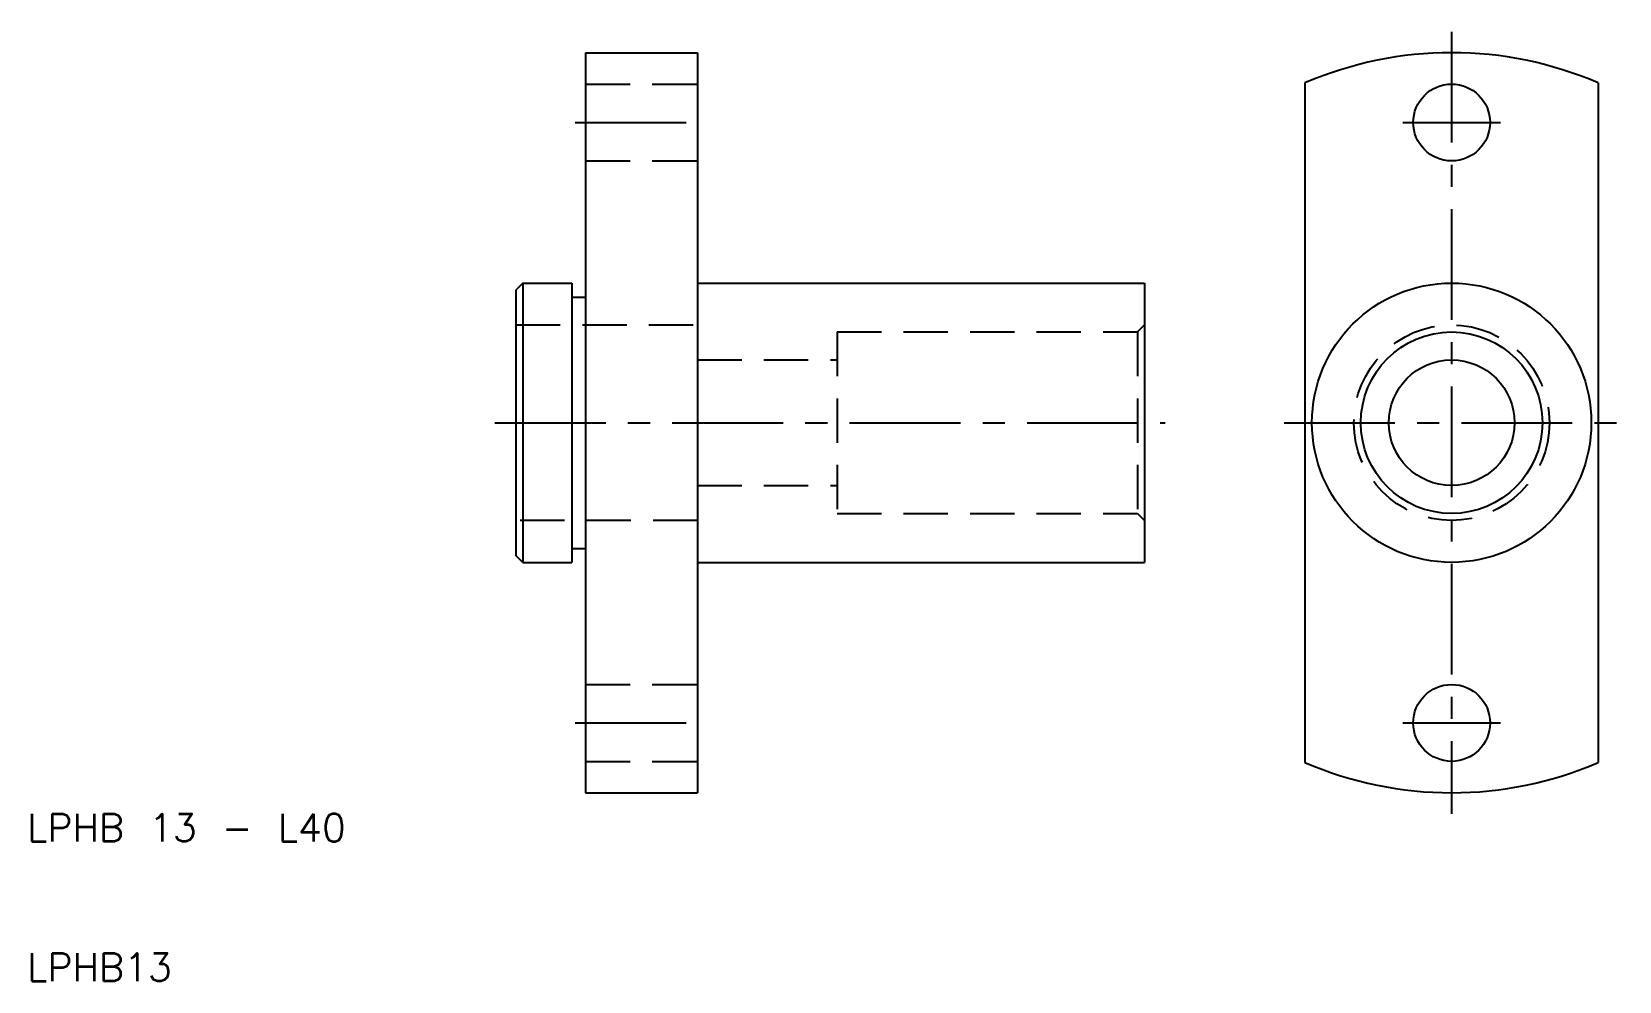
# Model space of a CAD drawing. Extents: x 10 to 124, y 10 to 78.
import ezdxf

# ---------------------------------------------------------------- set-up
doc = ezdxf.new("R2010")
doc.units = 0
doc.header["$LTSCALE"] = 0.25
doc.linetypes.add('CENTER', pattern=[50.8, 31.75, -6.35, 6.35, -6.35])
doc.linetypes.add('DASHED', pattern=[19.05, 12.7, -6.35])
doc.layers.get('0').update_dxf_attribs({"linetype": 'CONTINUOUS'})
doc.layers.add('CENTER', color=1, linetype='CENTER')
doc.styles.get("Standard").update_dxf_attribs({"font": 'txt.shx', "bigfont": 'extfont.shx'})

msp = doc.modelspace()

# ---------------------------------------------------------------- linework, layer by layer
for p, q in [((50, 76.5), (50, 59)), ((50, 76.5), (58, 76.5)), ((58, 76.5), (58, 60)), ((101.5, 74.33), (101.5, 25.67)), ((122.5, 74.33), (122.5, 25.67)), ((45.5, 60), (45, 59.5)), ((45, 59.5), (45, 40.5)), ((45.5, 60), (45.5, 40)), ((45.5, 60), (49, 60)), ((49, 60), (49, 59)), ((58, 60), (90, 60)), ((58, 60), (58, 40)), ((90, 60), (90, 40)), ((49, 59), (49, 41)), ((49, 59), (50, 59)), ((50, 59), (50, 41)), ((49, 41), (49, 40)), ((49, 41), (50, 41)), ((50, 41), (50, 23.5)), ((45.5, 40), (45, 40.5)), ((45.5, 40), (49, 40)), ((58, 40), (90, 40)), ((58, 40), (58, 23.5)), ((50, 23.5), (58, 23.5))]:
    msp.add_line(p, q)
at = {"color": 3, "linetype": 'DASHED'}
for p, q in [((50, 74.25), (58, 74.25)), ((50, 68.75), (58, 68.75)), ((45, 57), (58, 57)), ((58, 57), (58, 43)), ((89.5, 56.5), (90, 57)), ((68, 56.5), (89.5, 56.5)), ((68, 56.5), (68, 43.5)), ((89.5, 56.5), (89.5, 43.5)), ((58, 54.5), (68, 54.5)), ((58, 45.5), (68, 45.5)), ((68, 43.5), (89.5, 43.5)), ((89.5, 43.5), (90, 43)), ((58, 43), (45, 43)), ((50, 31.25), (58, 31.25)), ((50, 25.75), (58, 25.75))]:
    msp.add_line(p, q, dxfattribs=at)
for centre, radius in [((112, 71.5), 2.75), ((112, 50), 10), ((112, 50), 6.5), ((112, 50), 4.5), ((112, 28.5), 2.75)]:
    msp.add_circle(centre, radius)
msp.add_circle((112, 50), 7, dxfattribs=at)
for start, end in [(66.6575, 113.3425), (246.6575, 293.3425)]:
    msp.add_arc((112, 50), 26.5, start, end)
at = {"layer": 'CENTER', "color": 1, "linetype": 'CENTER'}
for p, q in [((112, 78), (112, 22)), ((49.25, 71.5), (58.75, 71.5)), ((108.5, 71.5), (115.5, 71.5)), ((43.5, 50), (91.5, 50)), ((100, 50), (124, 50)), ((49.25, 28.5), (58.75, 28.5)), ((108.5, 28.5), (115.5, 28.5))]:
    msp.add_line(p, q, dxfattribs=at)

# ---------------------------------------------------------------- texts
for s, p in [('LPHB 13 - L40', (10, 20)), ('LPHB13', (10, 10))]:
    msp.add_text(s, height=2).set_placement(p)

doc.saveas('drawing.dxf')
